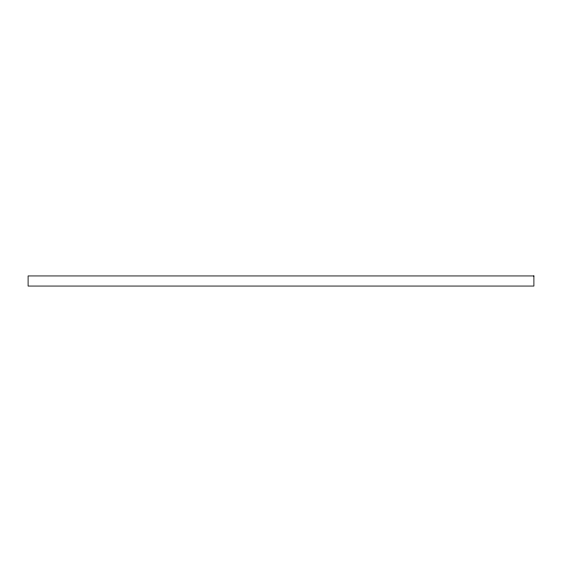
<?xml version="1.0" encoding="UTF-8"?>
<svg xmlns="http://www.w3.org/2000/svg" width="562" height="562" viewBox="0 0 562 562"><rect width="100%" height="100%" fill="white"/><g stroke="black" fill="none" stroke-linecap="round" stroke-linejoin="round"><path stroke-width="0.84" d="M533.9 275.942L28.1 275.942L28.1 286.058L533.9 286.058L533.9 275.942"/></g></svg>
